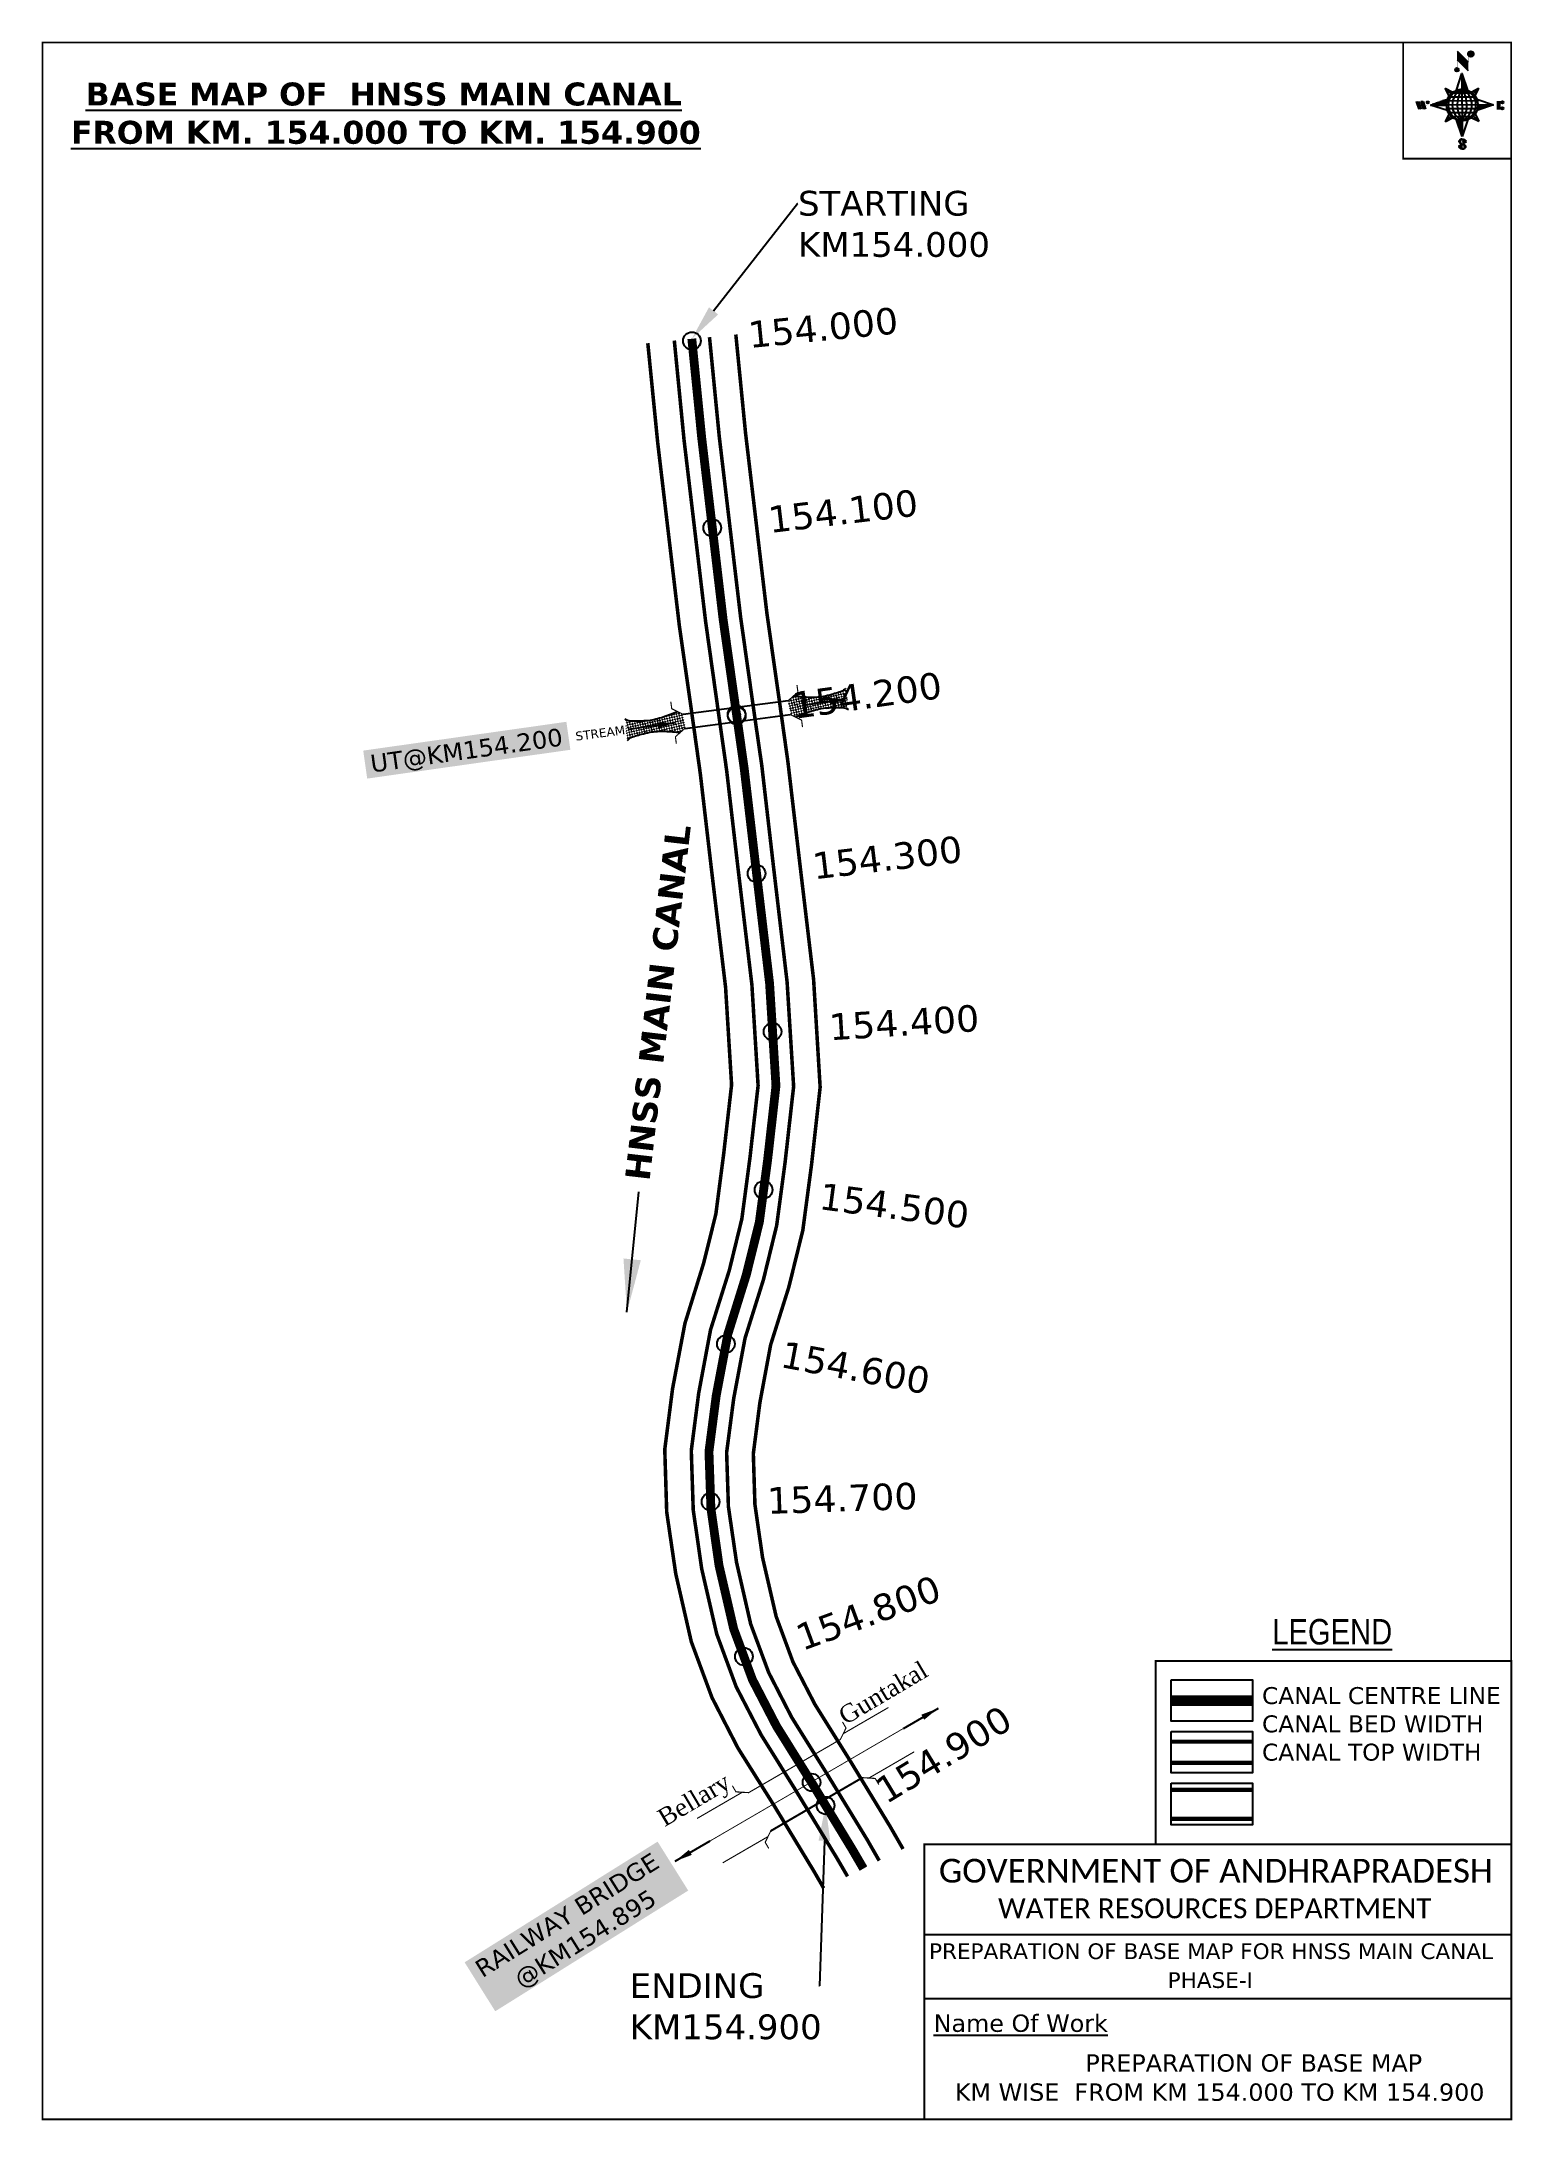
# Model space of a CAD drawing. Header units: inches. Extents: x 751898 to 752730, y 1678349 to 1679525.
import ezdxf
from ezdxf import colors
from ezdxf.entities.mleader import LeaderData, LeaderLine
from ezdxf.enums import TextEntityAlignment as Align
from ezdxf.math import Vec2, Vec3

# ---------------------------------------------------------------- set-up
doc = ezdxf.new("R2010")
doc.units = ezdxf.units.IN
doc.header["$MEASUREMENT"] = 0
doc.header["$PDMODE"] = 32
doc.header["$PDSIZE"] = 10
doc.linetypes.add('HIDDEN2', pattern=[0.1875, 0.125, -0.0625])
for name, color, linetype in [('AQUADUCT', 1, 'Continuous'), ('bord', 1, 'Continuous'), ('CANAL1', 1, 'Continuous'), ('CSMark', 72, 'Continuous'), ('DCBMS', 232, 'Continuous'), ('PAGE', 7, 'Continuous'), ('STRUCTURE', 5, 'Continuous'), ('TEXT', 7, 'Continuous')]:
    doc.layers.add(name, color=color, linetype=linetype)
doc.styles.add('ARIALN', font='ARIALN.TTF')
doc.styles.get("Standard").update_dxf_attribs({"font": 'verdana.ttf'})
doc.styles.add('style1', font='romantic.ttf')
doc.linetypes.add('TRACKS', pattern='A,0.15,[130,ltypeshp.shx,S=0.25,R=0,X=0,Y=0],0.15', length=0.3)
doc.dimstyles.get("Standard").update_dxf_attribs({"dimtxt": 0.18, "dimasz": 0.18, "dimexe": 0.18, "dimexo": 0.0625, "dimgap": 0.09, "dimtad": 0, "dimtih": 1, "dimtoh": 1, "dimdec": 4, "dimzin": 0, "dimdsep": 46, "dimtxsty": 'Standard', "dimcen": 0.09, "dimadec": 0, "dimazin": 0, "dimtfac": 1, "dimtdec": 4, "dimtofl": 0, "dimtmove": 0, "dimatfit": 3, "dimfxl": 1, "dimtolj": 1, "dimtzin": 0, "dimarcsym": 0})
pattern_1 = [(267.297113149, (-8720374.938, 50637915.138), (10.5367255337, -0.497431438), [])]
pattern_2 = [(357.297113149, (-8720374.938, 50637915.138), (0.497431438, 10.5367255337), [])]

# ---------------------------------------------------------------- blocks, each defined once
blk = doc.blocks.new('*X16')
at = {"color": 0, "linetype": 'Continuous'}
for p, q in [((6321.6, 240.5), (6322.3, 241.2)), ((6321.6, 240.3), (6322.3, 241)), ((6321.6, 240.1), (6322.3, 240.8)), ((6321.6, 239.9), (6322.4, 240.7)), ((6321.6, 239.8), (6322.4, 240.6)), ((6321.6, 239.6), (6322.5, 240.5)), ((6321.6, 239.4), (6322.5, 240.3)), ((6321.6, 239.2), (6322.6, 240.2)), ((6321.7, 239.1), (6322.6, 240.1)), ((6321.8, 240.8), (6322.4, 241.4)), ((6321.8, 239), (6322.7, 240)), ((6321.8, 239), (6322.8, 239.9)), ((6321.9, 238.9), (6322.9, 239.8)), ((6322, 238.8), (6323, 239.7)), ((6322.1, 241.3), (6322.4, 241.6)), ((6322.1, 238.7), (6323.1, 239.6)), ((6322.2, 238.6), (6323.1, 239.6)), ((6322.3, 238.5), (6323.2, 239.5)), ((6322.4, 238.5), (6323.3, 239.4)), ((6322.5, 238.4), (6323.4, 239.3)), ((6322.7, 238.4), (6323.6, 239.3)), ((6322.8, 238.3), (6323.7, 239.2)), ((6322.9, 238.3), (6323.8, 239.1)), ((6323.1, 238.2), (6323.9, 239.1)), ((6323.2, 238.2), (6324, 239)), ((6323.3, 238.2), (6324.2, 239)), ((6323.5, 238.1), (6324.3, 238.9)), ((6323.7, 238.1), (6324.4, 238.9)), ((6323.8, 238.1), (6324.6, 238.8)), ((6324.1, 238.2), (6324.7, 238.8)), ((6324.3, 238.3), (6324.9, 238.8)), ((6324.6, 238.3), (6325.1, 238.8)), ((6324.8, 238.4), (6325.2, 238.8)), ((6325.1, 238.5), (6325.4, 238.8)), ((6325.4, 238.6), (6325.6, 238.8))]:
    blk.add_line(p, q, dxfattribs=at)
blk = doc.blocks.new('*X15')
at = {"color": 0, "linetype": 'Continuous'}
for p, q in [((6324.4, 240.3), (6324.5, 240.4)), ((6324.6, 240.3), (6324.8, 240.5)), ((6324.7, 240.2), (6325, 240.5)), ((6324.8, 240.2), (6325.2, 240.6)), ((6325, 240.1), (6325.5, 240.6)), ((6325.1, 240.1), (6325.6, 240.6)), ((6325.2, 240), (6325.8, 240.6)), ((6325.3, 240), (6326, 240.6)), ((6325.4, 239.9), (6326.1, 240.6)), ((6325.5, 239.8), (6326.2, 240.5)), ((6325.6, 239.8), (6326.3, 240.5)), ((6325.7, 239.7), (6326.5, 240.4)), ((6325.9, 239.6), (6326.6, 240.3)), ((6326, 239.5), (6326.7, 240.3)), ((6326, 239.4), (6326.8, 240.2)), ((6326.1, 239.3), (6327, 240.2)), ((6326.2, 239.3), (6327.1, 240.1)), ((6326.3, 239.2), (6327.1, 240)), ((6326.4, 239.1), (6327.2, 239.9)), ((6326.5, 239), (6327.3, 239.8)), ((6326.5, 238.9), (6327.4, 239.7)), ((6326.6, 238.8), (6327.5, 239.6)), ((6326.7, 238.7), (6327.5, 239.5)), ((6326.8, 238.6), (6327.6, 239.4)), ((6326.8, 238.5), (6327.7, 239.3)), ((6326.8, 236.5), (6327.4, 237)), ((6326.9, 238.3), (6327.8, 239.2)), ((6326.9, 238.2), (6327.9, 239.1)), ((6326.9, 236.8), (6327.6, 237.4)), ((6327, 238.1), (6327.8, 239)), ((6327, 237.9), (6327.8, 238.8)), ((6327, 237.8), (6327.8, 238.6)), ((6327, 237.6), (6327.8, 238.4)), ((6327, 237.4), (6327.8, 238.2)), ((6327, 237.3), (6327.8, 238)), ((6327, 237.1), (6327.8, 237.9))]:
    blk.add_line(p, q, dxfattribs=at)
blk = doc.blocks.new('H')
at = {"layer": 'bord', "extrusion": (0.000427885, 0.004792, 0.999988)}
h = blk.add_hatch(dxfattribs=at)
h.set_pattern_fill('LINE', color=8, scale=84.387686, angle=-2.7029, style=0)
h.set_pattern_definition(pattern_2)
h.paths.add_polyline_path([(-492, 786, -0.090992), (-448, 775), (-486, 912)])
h = blk.add_hatch(dxfattribs=at)
h.set_pattern_fill('LINE', color=8, scale=84.387686, angle=-92.7029, style=0)
h.set_pattern_definition(pattern_1)
h.paths.add_polyline_path([(-625, 665, -0.090992), (-615, 710), (-751, 671)])
h = blk.add_hatch(dxfattribs=at)
h.set_pattern_fill('LINE', color=8, scale=84.387686, angle=-2.7029, style=0)
h.set_pattern_definition(pattern_2)
h.paths.add_polyline_path([(-504, 533, -0.090992), (-549, 543), (-510, 406)])
h = blk.add_hatch(dxfattribs=at)
h.set_pattern_fill('LINE', color=8, scale=84.387686, angle=-92.7029, style=0)
h.set_pattern_definition(pattern_1)
h.paths.add_polyline_path([(-246, 647), (-372, 653, -0.090992), (-382, 609)])
for p, q in [((-519, 1020, -1217), (-435, 927, -1216)), ((-516, 1087, -1217), (-432, 994, -1217)), ((-538, 774, -1216), (-487, 906, -1216)), ((-487, 906, -1216), (-493, 780, -1216)), ((-487, 906, -1216), (-448, 769, -1216)), ((-865, 701, -1215), (-847, 638, -1215)), ((-847, 700, -1215), (-829, 637, -1215)), ((-829, 699, -1215), (-811, 636, -1215)), ((-829, 699, -1215), (-811, 698, -1215)), ((-811, 698, -1215), (-794, 635, -1215)), ((-752, 665, -1215), (-615, 704, -1215)), ((-627, 794, -1216), (-567, 760, -1216)), ((-627, 794, -1216), (-584, 747, -1215)), ((-599, 731, -1215), (-627, 794, -1216)), ((-421, 753, -1216), (-359, 781, -1216)), ((-359, 781, -1216), (-405, 739, -1216)), ((-359, 781, -1216), (-392, 721, -1215)), ((-379, 693, -1215), (-246, 641, -1215)), ((-213, 669, -1215), (-217, 601, -1215)), ((-752, 665, -1215), (-625, 659, -1215)), ((-619, 614, -1215), (-752, 665, -1215)), ((-639, 526, -1214), (-606, 585, -1215)), ((-639, 526, -1214), (-593, 568, -1215)), ((-577, 553, -1215), (-639, 526, -1214)), ((-511, 400, -1214), (-549, 537, -1214)), ((-460, 533, -1215), (-511, 400, -1214)), ((-505, 527, -1214), (-511, 400, -1214)), ((-371, 513, -1214), (-431, 546, -1215)), ((-371, 513, -1214), (-414, 560, -1215)), ((-399, 576, -1215), (-371, 513, -1214)), ((-246, 641, -1215), (-383, 603, -1215)), ((-373, 647, -1215), (-246, 641, -1215)), ((-197, 600, -1215), (-194, 668, -1215))]:
    blk.add_line(p, q, dxfattribs=at)
at = {"layer": 'bord', "color": 8, "linetype": 'ByBlock', "extrusion": (0.000427885, 0.004792, 0.999988)}
for p, q in [((-375, 679, -1215), (-620, 691, -1215)), ((-386, 711, -1215), (-605, 722, -1215)), ((-411, 744, -1216), (-578, 752, -1216)), ((-493, 780, -1216), (-505, 527, -1214)), ((-373, 647, -1215), (-625, 659, -1215)), ((-378, 616, -1215), (-623, 628, -1215)), ((-392, 585, -1215), (-611, 595, -1215)), ((-420, 555, -1215), (-587, 562, -1215))]:
    blk.add_line(p, q, dxfattribs=at)
at = {"layer": 'bord', "extrusion": (0.000427885, 0.004792, 0.999988), "elevation": -1212}
for points, const_width in [([(-522, 960), (-516, 1093)], 1.61), ([(-434, 933), (-428, 1066)], 1.61), ([(-870, 707), (-846, 706)], 0.642), ([(-829, 643), (-821, 678)], 0.642), ([(-793, 641), (-782, 694)], 0.642), ([(-223, 676), (-174, 673)], 0.706), ([(-829, 643), (-855, 644)], 0.642), ([(-811, 642), (-784, 641)], 0.642), ([(-177, 605), (-226, 607)], 0.706), ([(-195, 645), (-185, 644)], 0.706)]:
    blk.add_lwpolyline(points, dxfattribs=dict(at, const_width=const_width))
for points, const_width in [([(-414, 1073, 1), (-398, 1058, 1)], 22.3), ([(-530, 950, 1), (-520, 939, 1)], 14.8), ([(-776, 697, 1), (-769, 690, 1)], 8.9), ([(-180, 618, 1), (-173, 611, 1)], 9.79), ([(-178, 667, 1), (-171, 660, 1)], 9.79), ([(-490, 362, 1), (-498, 369, 1)], 11.1), ([(-525, 322, 1), (-533, 329, 1)], 11.1)]:
    blk.add_lwpolyline(points, format="xyb", close=True, dxfattribs=dict(at, const_width=const_width))
for points in [[(-537, 317), (-531, 310), (-520, 307), (-505, 307), (-494, 310), (-486, 318), (-487, 326), (-491, 333), (-494, 336), (-503, 341), (-522, 347), (-530, 352), (-534, 355), (-537, 363), (-537, 373), (-530, 381), (-520, 384), (-504, 384), (-493, 380), (-487, 373)], [(-522, 348), (-526, 354), (-528, 361), (-528, 371), (-526, 375), (-521, 381), (-515, 384)], [(-505, 307), (-499, 312), (-497, 319), (-497, 327), (-501, 335), (-509, 343)]]:
    blk.add_lwpolyline(points, dxfattribs=at)
at = {"layer": 'bord', "extrusion": (0.000427885, 0.004792, 0.999988)}
for centre, radius in [((-406, 1065, -1212), 22.3), ((-525, 944, -1212), 14.8), ((-773, 694, -1212), 8.9), ((-498, 659, -1212), 127), ((-177, 615, -1212), 9.79), ((-174, 663, -1212), 9.79), ((-494, 365, -1212), 11.1), ((-529, 325, -1212), 11.1)]:
    blk.add_circle(centre, radius, dxfattribs=at)
at = {"layer": 'bord', "color": 8, "linetype": 'ByBlock', "extrusion": (0.000427885, 0.004792, 0.999988)}
for centre, radius, start, end in [((-482, 658, -1212), 128, 94.9254, 259.6691), ((-437, 656, -1212), 141, 113.2864, 241.308), ((-316, 651, -1212), 222, 142.5892, 212.0053), ((-560, 662, -1212), 141, 293.2864, 61.308), ((-681, 668, -1212), 222, 322.5892, 32.0053), ((-515, 660, -1212), 128, 274.9254, 79.6691)]:
    blk.add_arc(centre, radius, start, end, dxfattribs=at)
at = {"layer": 'bord', "extrusion": (0.000427885, 0.004792, 0.999988)}
for points in [[(-516, 1093, -1212), (-431, 1000, -1212), (-519, 1026, -1212), (-434, 933, -1212)], [(-864, 707, -1212), (-846, 706, -1212), (-846, 644, -1212), (-829, 643, -1212)], [(-829, 705, -1212), (-811, 704, -1212), (-811, 642, -1212), (-793, 641, -1212)], [(-193, 674, -1212), (-197, 606, -1212), (-213, 675, -1212), (-216, 607, -1212)]]:
    blk.add_solid(points, dxfattribs=at)
at = {"layer": 'bord', "extrusion": (0.000427885, 0.004792, 0.999988), "xscale": 7.977342409717546, "yscale": 7.977342408231451, "zscale": 7.977342408476333, "rotation": 138.0840426661453}
for name, p in [('*X15', (38301, -31929, -1212)), ('*X16', (38314, -31951, -1212))]:
    blk.add_blockref(name, p, dxfattribs=at)
blk = doc.blocks.new('UT')
at = {"layer": 'STRUCTURE'}
h = blk.add_hatch(dxfattribs=at)
h.set_pattern_fill('DASH', color=150, scale=8, angle=-39.6278, style=0)
h.set_pattern_definition([(320.372247933, (-4370.464, -6260.8811), (1.40800153113, 0.132407282), [1, -1])])
h.paths.add_polyline_path([(765163, 1700681.9), (765165.6, 1700680.6), (765167.2, 1700680.3), (765169.1, 1700680), (765172.4, 1700679.6), (765176.4, 1700679.3), (765179.5, 1700679.5), (765183.1, 1700679.9), (765187.7, 1700680.9), (765188.9, 1700681.2), (765193.1, 1700682.2), (765196.1, 1700680.2), (765196.1, 1700672.2), (765193.1, 1700670.2), (765190.5, 1700670.8), (765188.1, 1700671.3), (765185.5, 1700671.8), (765183.6, 1700672.1), (765181, 1700672.5), (765180.3, 1700672.5), (765178.5, 1700672.6), (765176.7, 1700672.6), (765174.6, 1700672.5), (765172.5, 1700672.3), (765170.4, 1700672), (765168.5, 1700671.7), (765166.1, 1700671.2), (765165, 1700670.8), (765163, 1700669.7)])
h.paths.add_polyline_path([(765259.1, 1700682.2), (765256.1, 1700680.2), (765256.1, 1700672.2), (765259.1, 1700670.2), (765261.9, 1700671), (765264.4, 1700671.6), (765266.4, 1700672), (765269.1, 1700672.5), (765272.7, 1700673), (765276.1, 1700673.1), (765278.6, 1700672.9), (765281.2, 1700672.7), (765283.9, 1700672.3), (765286.4, 1700671.9), (765288, 1700671.3), (765289.2, 1700670.6), (765289.1, 1700682.7), (765287.6, 1700681.8), (765285.7, 1700681.2), (765283, 1700680.7), (765281.2, 1700680.4), (765276.7, 1700679.9), (765272.7, 1700679.9), (765268.7, 1700680.3), (765264.8, 1700681), (765261.2, 1700681.7)])
at = {"layer": 'STRUCTURE', "color": 150, "const_width": 0.628}
for points in [[(765190.1, 1700688.2), (765190.1, 1700684.2), (765196.1, 1700680.2), (765256.1, 1700680.2), (765262.1, 1700684.2), (765262.1, 1700688.2)], [(765190.1, 1700664.2), (765190.1, 1700668.2), (765196.1, 1700672.2), (765256.1, 1700672.2), (765262.1, 1700668.2), (765262.1, 1700664.2)]]:
    blk.add_lwpolyline(points, dxfattribs=at)
at = {"layer": 'STRUCTURE', "color": 150}
for points in [[(765196.1, 1700680.2), (765256.1, 1700680.2)], [(765196.1, 1700672.2), (765256.1, 1700672.2)], [(765196.1, 1700672.2), (765256.1, 1700672.2)]]:
    blk.add_lwpolyline(points, dxfattribs=at)
at = {"layer": 'STRUCTURE', "color": 0}
blk.add_circle((765226.1, 1700676.2), 1.89, dxfattribs=at)
at = {"layer": 'STRUCTURE', "color": 150}
for points in [[(765163, 1700681.9), (765164.4, 1700681.1), (765167.9, 1700680.2), (765171.2, 1700679.8), (765176.1, 1700679.4), (765184.7, 1700680.3), (765193.1, 1700682.2)], [(765289.1, 1700682.7), (765287.8, 1700681.9), (765284.3, 1700680.9), (765280.9, 1700680.4), (765276.1, 1700679.8), (765267.4, 1700680.5), (765259.1, 1700682.2)], [(765163, 1700669.7), (765164.3, 1700670.6), (765167.8, 1700671.6), (765171.2, 1700672.1), (765176, 1700672.6), (765184.7, 1700672), (765193.1, 1700670.2)], [(765289.2, 1700670.6), (765287.8, 1700671.4), (765284.2, 1700672.3), (765280.9, 1700672.7), (765276.1, 1700673.1), (765267.4, 1700672.2), (765259.1, 1700670.2)]]:
    blk.add_spline(points, degree=3, dxfattribs=at)
at = {"layer": 'STRUCTURE', "color": 0}
blk.add_text('STREAM', height=5, dxfattribs=at).set_placement((765148.2, 1700675.8), align=Align.MIDDLE_CENTER)
for points in [[(765190.9, 1700676), (765164.2, 1700675.8)], [(765289.3, 1700676.7), (765265.4, 1700676.4)]]:
    blk.add_leader(points, dimstyle='Standard', override={"dimasz": 10, "dimgap": 0.09, "dimtad": 0}, dxfattribs=at)
blk = doc.blocks.new('RAIL')
at = {"layer": 'STRUCTURE', "color": 40, "const_width": 0.628}
for points in [[(763819.4, 1696603.2), (763849, 1696603.2)], [(763846, 1696609.2), (763846, 1696605.2), (763852, 1696601.2), (763912, 1696601.2), (763918, 1696605.2), (763918, 1696609.2)], [(763915, 1696603.2), (763944.6, 1696603.2)], [(763846, 1696568.2), (763846, 1696572.2), (763852, 1696576.2), (763912, 1696576.2), (763918, 1696572.2), (763918, 1696568.2)], [(763852, 1696576.2), (763912, 1696576.2)], [(763819.4, 1696574.2), (763849, 1696574.2)], [(763915, 1696574.2), (763944.6, 1696574.2)]]:
    blk.add_lwpolyline(points, dxfattribs=at)
at = {"layer": 'STRUCTURE', "color": 17, "linetype": 'TRACKS', "ltscale": 40, "const_width": 0.5}
blk.add_lwpolyline([(763819.4, 1696588.5), (763945.7, 1696588.7)], dxfattribs=at)
at = {"layer": 'STRUCTURE', "color": 40}
blk.add_lwpolyline([(763852, 1696576.2), (763912, 1696576.2)], dxfattribs=at)
blk.add_lwpolyline([(763852, 1696576.2), (763912, 1696576.2)], dxfattribs=at)
at = {"layer": 'STRUCTURE', "color": 0}
for points in [[(763796.5, 1696588.5), (763819.4, 1696588.5)], [(763968.6, 1696588.7), (763945.7, 1696588.7)]]:
    blk.add_leader(points, dimstyle='Standard', override={"dimasz": 10, "dimgap": 0.09, "dimtad": 0}, dxfattribs=at)

msp = doc.modelspace()

# ---------------------------------------------------------------- linework, layer by layer
at = {"color": 3}
for p in [(752266.2, 1679356), (752277.7, 1679250.2), (752291.4, 1679144.6), (752302.7, 1679054.6), (752311.8, 1678965.1), (752306.7, 1678875.6), (752285.4, 1678788.4), (752276.7, 1678699.1), (752295.6, 1678611.5), (752341.8, 1678527.2)]:
    msp.add_point(p, dxfattribs=at)
at = {"layer": 'CANAL1', "color": 200, "const_width": 2}
for points in [[(752241.2, 1679354.7), (752246.8, 1679298.4), (752259, 1679195.2), (752266.8, 1679140.4), (752270.9, 1679111.1), (752277.3, 1679056.2), (752285.2, 1678990.2), (752288.6, 1678935), (752284.1, 1678895.7), (752279.7, 1678861.9), (752272.8, 1678834.1), (752262.2, 1678800), (752255.2, 1678763), (752250.8, 1678728.7), (752251.9, 1678693.2), (752257, 1678658.4), (752265.8, 1678619.9), (752277.5, 1678588.3), (752292.2, 1678559.7), (752312.5, 1678527.4), (752335.3, 1678489.8), (752340.7, 1678480.4)], [(752291, 1679359.6), (752296.5, 1679303.8), (752308.6, 1679201.7), (752316.3, 1679147.5), (752320.5, 1679117.5), (752327, 1679062), (752335, 1678994.6), (752338.7, 1678933.7), (752333.8, 1678889.6), (752328.9, 1678852.7), (752321, 1678820.6), (752310.7, 1678787.9), (752304.6, 1678755.1), (752300.9, 1678726.3), (752301.8, 1678697.6), (752306.1, 1678667.6), (752313.8, 1678634.2), (752323.3, 1678608.5), (752335.7, 1678584.5), (752355, 1678553.6), (752378.3, 1678515.3), (752385.6, 1678502.6)]]:
    msp.add_lwpolyline(points, dxfattribs=at)
at = {"layer": 'CANAL1', "color": 5, "const_width": 2}
for points in [[(752256.2, 1679356.2), (752261.7, 1679300), (752273.9, 1679197.2), (752281.6, 1679142.5), (752285.8, 1679113), (752292.2, 1679057.9), (752300.1, 1678991.5), (752303.6, 1678934.6), (752299, 1678893.8), (752294.4, 1678859.1), (752287.3, 1678830), (752276.7, 1678796.4), (752270, 1678760.6), (752265.8, 1678728), (752266.9, 1678694.5), (752271.7, 1678661.1), (752280.2, 1678624.2), (752291.2, 1678594.4), (752305.3, 1678567.2), (752325.2, 1678535.3), (752348.2, 1678497.4), (752354.2, 1678487.1)], [(752372.1, 1678496), (752365.4, 1678507.7), (752342.2, 1678545.7), (752322.6, 1678577.1), (752309.6, 1678602.4), (752299.4, 1678629.9), (752291.4, 1678664.8), (752286.8, 1678696.3), (752285.8, 1678727), (752289.8, 1678757.5), (752296.2, 1678791.6), (752306.6, 1678824.7), (752314.1, 1678855.4), (752318.9, 1678891.4), (752323.7, 1678934.1), (752320, 1678993.3), (752312.1, 1679060.2), (752305.7, 1679115.6), (752301.4, 1679145.3), (752293.7, 1679199.7), (752281.6, 1679302.1), (752276.1, 1679358.1)]]:
    msp.add_lwpolyline(points, dxfattribs=at)
at = {"layer": 'CANAL1', "color": 1, "linetype": 'HIDDEN2', "ltscale": 100, "const_width": 5}
msp.add_lwpolyline([(752266.1, 1679357.2), (752271.7, 1679301.1), (752283.8, 1679198.4), (752291.5, 1679143.9), (752295.7, 1679114.3), (752302.2, 1679059.1), (752310.1, 1678992.4), (752313.7, 1678934.4), (752309, 1678892.6), (752304.3, 1678857.3), (752296.9, 1678827.4), (752286.5, 1678794), (752279.9, 1678759.1), (752275.8, 1678727.5), (752276.9, 1678695.4), (752281.5, 1678663), (752289.8, 1678627.1), (752300.4, 1678598.4), (752314, 1678572.1), (752333.7, 1678540.5), (752356.8, 1678502.5), (752363.2, 1678491.5)], dxfattribs=at)
at = {"layer": 'CANAL1', "color": 1, "linetype": 'HIDDEN2', "ltscale": 100, "const_width": 6, "elevation": -0.4}
msp.add_lwpolyline([(752583.3, 1678586.6), (752537.3, 1678586.6)], dxfattribs=at)
at = {"layer": 'CANAL1', "color": 5, "const_width": 2.4, "elevation": -0.4}
for points in [[(752583.3, 1678563.3), (752537.3, 1678563.3)], [(752583.3, 1678551.3), (752537.3, 1678551.3)]]:
    msp.add_lwpolyline(points, dxfattribs=at)
at = {"layer": 'CANAL1', "color": 200, "const_width": 2.4, "elevation": -0.4}
for points in [[(752583.3, 1678536.1), (752537.3, 1678536.1)], [(752583.3, 1678519.6), (752537.3, 1678519.6)]]:
    msp.add_lwpolyline(points, dxfattribs=at)
at = {"layer": 'PAGE', "const_width": 1}
msp.add_lwpolyline([(751898.7, 1679524.9), (751898.7, 1678349.6), (752729.7, 1678349.6), (752729.7, 1679524.9), (751898.7, 1679524.9)], dxfattribs=at)
at = {"layer": 'PAGE'}
for points, const_width in [([(752729.7, 1679524.9), (752668.6, 1679524.9), (752668.6, 1679459.1), (752729.7, 1679459.1)], 1), ([(752729.7, 1678505.2), (752528.5, 1678505.2), (752528.5, 1678609), (752729.7, 1678609)], 1.2), ([(752397.6, 1678505.2), (752729.7, 1678505.2), (752729.7, 1678349.6), (752397.6, 1678349.6)], 1.2)]:
    msp.add_lwpolyline(points, close=True, dxfattribs=dict(at, const_width=const_width))
at = {"layer": 'PAGE', "elevation": -0.4}
for points in [[(752537.3, 1678598.4), (752583.3, 1678598.4), (752583.3, 1678574.9), (752537.3, 1678574.9)], [(752537.3, 1678569.1), (752583.3, 1678569.1), (752583.3, 1678545.6), (752537.3, 1678545.6)], [(752537.3, 1678539.8), (752583.3, 1678539.8), (752583.3, 1678516.3), (752537.3, 1678516.3)]]:
    msp.add_lwpolyline(points, close=True, dxfattribs=at)
at = {"layer": 'PAGE'}
for points in [[(752397.6, 1678454.2), (752729.7, 1678454.2)], [(752397.6, 1678417.9), (752729.7, 1678417.9)]]:
    msp.add_lwpolyline(points, dxfattribs=at)
at = {"layer": 'STRUCTURE', "color": 0}
for p in [(752291.5, 1679143.9), (752333.9, 1678540.3)]:
    msp.add_point(p, dxfattribs=at)

# ---------------------------------------------------------------- block references
at = {"layer": 'AQUADUCT', "color": 1, "xscale": 0.0703495379661093, "yscale": 0.07034953800030053, "zscale": 0.07034953795990817, "rotation": 3.078330607406165}
msp.add_blockref('H', (752739.4, 1679445.5, 85.4), dxfattribs=at)
at = {"layer": 'STRUCTURE', "color": 0}
for name, p, rotation in [('UT', (215435.7, -106816.3), 7.494896694321867), ('RAIL', (942840, -172308.4), 30.11627275063035)]:
    msp.add_blockref(name, p, dxfattribs=dict(at, rotation=rotation))

# ---------------------------------------------------------------- texts
at = {"layer": 'CANAL1', "insert": (752228.1, 1678880.9), "char_height": 14, "width": 205.129, "attachment_point": 1, "rotation": 83.3506}
msp.add_mtext('\\pi0.96322;{\\fVerdana|b1|i0|c0|p34;HNSS MAIN CANAL}', dxfattribs=at)
at = {"layer": 'CSMark', "color": 1}
for s, rotation, p in [('154.000', 5.6447, (752298, 1679359.4)), ('154.100', 6.7541, (752309.4, 1679254.7)), ('154.200', 8.069, (752323.1, 1679149.5)), ('154.300', 6.7597, (752334.4, 1679058.7)), ('154.400', 3.5489, (752343.7, 1678967.7)), ('154.500', 352.4788, (752338.5, 1678872.2)), ('154.600', 349.3836, (752316.9, 1678782.8)), ('154.700', 1.8901, (752308.7, 1678699.7)), ('154.800', 20.207, (752326, 1678621.6)), ('154.900', 31.2627, (752372.1, 1678534.1))]:
    msp.add_text(s, height=15, rotation=rotation, dxfattribs=at).set_placement(p, align=Align.MIDDLE_LEFT)
at = {"layer": 'PAGE', "extrusion": (0.000201441, 0.004807, 0.999988), "style": 'ARIALN'}
msp.add_text('%%ULEGEND', height=14.4, rotation=359.9999, dxfattribs=at).set_placement((752628.4, 1678605.4, 8220.5), align=Align.MIDDLE)
at = {"layer": 'PAGE', "extrusion": (0.000201441, 0.004807, 0.999988)}
for s, height, p in [('PREPARATION OF BASE MAP FOR HNSS MAIN CANAL', 8.878, (752400.3, 1678420.2, 8219.5)), ('%%UName Of Work', 9.822, (752402.9, 1678379, 8218.2))]:
    msp.add_text(s, height=height, rotation=359.9999, dxfattribs=at).set_placement(p)
for s, height, p in [('PHASE-I', 8.88, (752559.4, 1678408.3, 8219.5)), ('PREPARATION OF BASE MAP', 9.822, (752584, 1678361.4, 8218.3)), ('KM WISE  FROM KM 154.000 TO KM 154.900', 9.822, (752564.7, 1678344.9, 8218.3))]:
    msp.add_text(s, height=height, rotation=359.9999, dxfattribs=at).set_placement(p, align=Align.MIDDLE_CENTER)
at = {"layer": 'PAGE', "extrusion": (0.000201441, 0.004807, 0.999988), "attachment_point": 1, "text_direction": (1, -1e-06, -0.000201)}
for s, insert, char_height, width in [('CANAL CENTRE LINE CANAL BED WIDTH {\\H2.3741x; }CANAL TOP WIDTH{\\H1.9188x; }', (752588.7, 1678594.2, -0.4), 9.6, 168.926), ('\\pi3.5885;{\\fCalibri|b0|i0|c0|p34;\\H1.3333x;GOVERNMENT OF ANDHRAPRADESH\\P\\pi37.073;\\H0.83998x;WATER RESOURCES DEPARTMENT}', (752402.3, 1678497, -1.3), 10.059, 321.276)]:
    msp.add_mtext(s, dxfattribs=dict(at, insert=insert, char_height=char_height, width=width))
at = {"layer": 'STRUCTURE', "color": 0, "style": 'style1'}
msp.add_text('Guntakal', height=10, rotation=30.6756, dxfattribs=at).set_placement((752350.5, 1678576.9), align=Align.MIDDLE_LEFT)
msp.add_text('Bellary', height=10, rotation=30.6756, dxfattribs=at).set_placement((752286.4, 1678541.9), align=Align.MIDDLE_RIGHT)
at = {"layer": 'STRUCTURE', "color": 5, "char_height": 10, "attachment_point": 1, "bg_fill": 1, "box_fill_scale": 1.3, "bg_fill_color": 7, "bg_fill_true_color": 16777215, "bg_fill_transparency": 4390977}
for s, insert, width, rotation in [('UT@KM154.200', (752083.6, 1679121.6), 110.08, 8.069), ('\\pi0.72159;RAILWAY BRIDGE \\P\\pi16.299;@KM154.895', (752141.7, 1678437.5), 122.786, 32.0348)]:
    msp.add_mtext(s, dxfattribs=dict(at, insert=insert, width=width, rotation=rotation))
at = {"layer": 'TEXT', "color": 1, "insert": (751901.4, 1679502.2), "char_height": 13, "width": 379.826, "attachment_point": 1}
msp.add_mtext('\\pi21.755;{\\fVerdana|b1|i0|c0|p34;\\LBASE MAP OF  HNSS MAIN CANAL \\P\\pi13.452;FROM KM. 154.000 TO KM. 154.900}', dxfattribs=at)

# ---------------------------------------------------------------- leaders
at = {"layer": 'CANAL1'}
msp.add_leader([(752229.4, 1678806.4), (752236.1, 1678874.4)], dimstyle='Standard', override={"dimasz": 30, "dimgap": 0.09, "dimtad": 0}, dxfattribs=at)
at = {"layer": 'DCBMS', "color": 5}
ml = msp.add_multileader_mtext('Standard', dxfattribs=at)
ml.set_content('STARTING\\PKM154.000', color=5)
ml.set_leader_properties()
ml.build(insert=Vec2(0, 0))
ml.multileader.update_dxf_attribs({"dogleg_length": 0.36, "arrow_head_size": 20})
ctx = ml.context
ctx.base_point, ctx.char_height, ctx.arrow_head_size, ctx.landing_gap_size, ctx.plane_origin = Vec3(752326.1, 1679433.7), 14, 20, 0.09, Vec3(752473.1, 1679498)
notes = []
notes.append((ctx, [(1, (1, 1, 0), (752325.8, 1679433.7), (1, 0), 0.36, [(0, [(752266.1, 1679357.2)], 0, [])])]))
ctx.mtext.insert, ctx.mtext.flow_direction = Vec3(752326.2, 1679440.9), 5
ml = msp.add_multileader_mtext('Standard', dxfattribs=at)
ml.set_content('ENDING \\PKM154.900', color=5)
ml.set_leader_properties()
ml.build(insert=Vec2(0, 0))
ml.multileader.update_dxf_attribs({"dogleg_length": 0.36, "arrow_head_size": 20})
ctx = ml.context
ctx.base_point, ctx.char_height, ctx.arrow_head_size, ctx.landing_gap_size, ctx.plane_origin = Vec3(752230.9, 1678425.2), 14, 20, 0.09, Vec3(752374.3, 1678346.9)
notes.append((ctx, [(0, (1, 1, 0), (752338.3, 1678425.2), (-1, 0), 0.36, [(0, [(752341.8, 1678527.2)], 0, [])])]))
ctx.mtext.insert, ctx.mtext.width, ctx.mtext.flow_direction = Vec3(752231, 1678432.3), 108.896, 5
for ctx, leaders in notes:
    for number, flags, end, landing, length, lines in leaders:
        leader = LeaderData()
        leader.index, (leader.has_last_leader_line, leader.has_dogleg_vector, leader.attachment_direction) = number, flags
        leader.last_leader_point, leader.dogleg_vector, leader.dogleg_length = Vec3(end), Vec3(landing), length
        for number, points, colour, breaks in lines:
            line = LeaderLine()
            line.index, line.vertices, line.color, line.breaks = number, Vec3.list(points), colors.encode_raw_color(colour), breaks
            leader.lines.append(line)
        ctx.leaders.append(leader)

doc.saveas('drawing.dxf')
